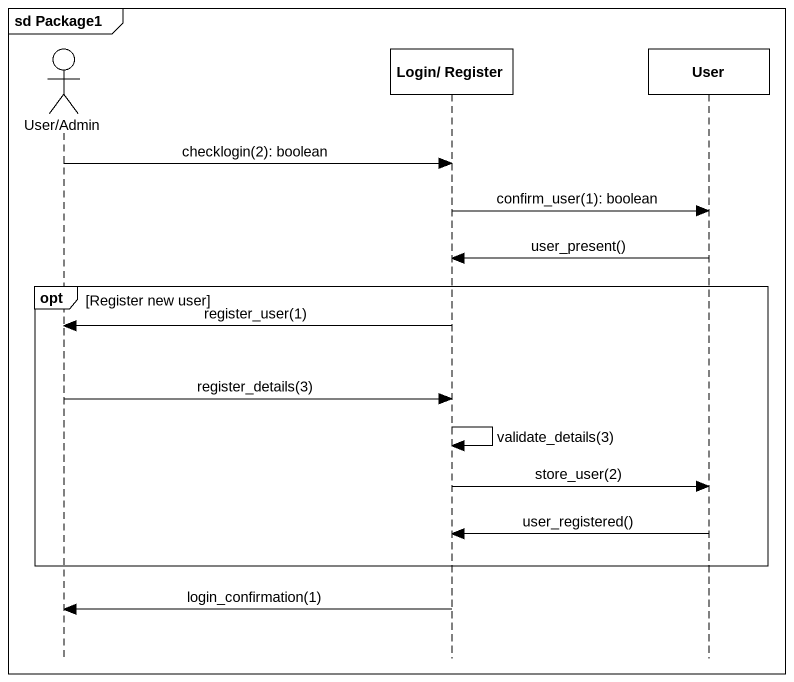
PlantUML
@startuml
mainframe sd Package1
hide footbox
actor "User/Admin" as User_Admin
participant "Login/ Register" as Login_Register
participant User

User_Admin -> Login_Register : checklogin(2): boolean
Login_Register -> User : confirm_user(1): boolean
User -> Login_Register : user_present()
opt Register new user
  Login_Register -> User_Admin : register_user(1)
  User_Admin -> Login_Register : register_details(3)
  Login_Register -> Login_Register : validate_details(3)
  Login_Register -> User : store_user(2)
  User -> Login_Register : user_registered()
end
Login_Register -> User_Admin : login_confirmation(1)
@enduml
